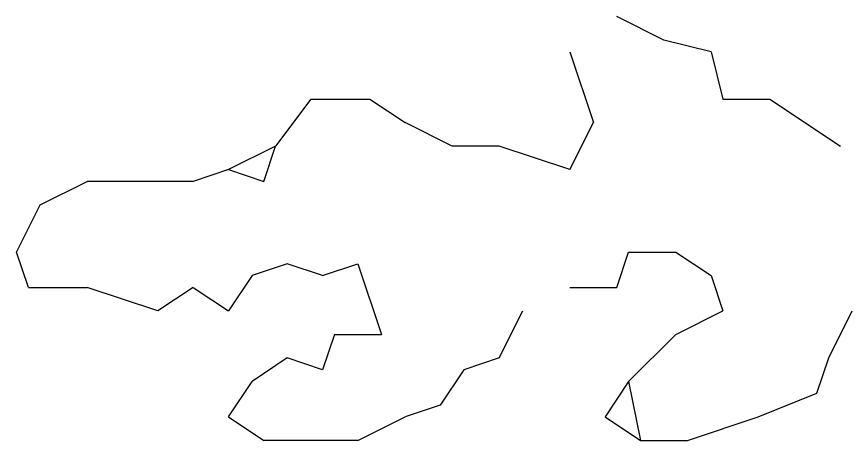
# Model space of a CAD drawing. Extents: x 15 to 2853, y 44 to 1438.
# Drawn here: x 949 to 1019.5, y 500 to 536 of the extents above; entities that cross this region are included whole.
import ezdxf

# ---------------------------------------------------------------- set-up
doc = ezdxf.new("R2010")
doc.units = 0
doc.layers.add('SKETCH', color=1, linetype='CONTINUOUS')

msp = doc.modelspace()

# ---------------------------------------------------------------- linework, layer by layer
at = {"layer": 'SKETCH'}
for p, q in [((1004, 534), (1000, 536)), ((1008, 533), (1004, 534)), ((996, 533), (998, 527)), ((1008, 533), (1009, 529)), ((974, 529), (971, 525)), ((974, 529), (979, 529)), ((979, 529), (982, 527)), ((1009, 529), (1013, 529)), ((1013, 529), (1019, 525)), ((986, 525), (982, 527)), ((996, 523), (998, 527)), ((971, 525), (967, 523)), ((970, 522), (971, 525)), ((990, 525), (986, 525)), ((996, 523), (990, 525)), ((967, 523), (964, 522)), ((967, 523), (970, 522)), ((951, 520), (955, 522)), ((964, 522), (955, 522)), ((949, 516), (951, 520)), ((950, 513), (949, 516)), ((1000, 513), (1001, 516)), ((1001, 516), (1005, 516)), ((1005, 516), (1008, 514)), ((972, 515), (969, 514)), ((975, 514), (972, 515)), ((975, 514), (978, 515)), ((978, 515), (980, 509)), ((969, 514), (967, 511)), ((1008, 514), (1009, 511)), ((950, 513), (955, 513)), ((961, 511), (955, 513)), ((964, 513), (961, 511)), ((964, 513), (967, 511)), ((996, 513), (1000, 513)), ((990, 507), (992, 511)), ((1005, 509), (1009, 511)), ((1018, 507), (1020, 511)), ((976, 509), (975, 506)), ((976, 509), (980, 509)), ((1005, 509), (1001, 505)), ((972, 507), (969, 505)), ((975, 506), (972, 507)), ((990, 507), (987, 506)), ((1017, 504), (1018, 507)), ((987, 506), (985, 503)), ((967, 502), (969, 505)), ((1001, 505), (999, 502)), ((1001, 505), (1002, 500)), ((1012, 502), (1017, 504)), ((985, 503), (982, 502)), ((967, 502), (970, 500)), ((978, 500), (982, 502)), ((999, 502), (1002, 500)), ((1006, 500), (1012, 502)), ((978, 500), (970, 500)), ((1002, 500), (1006, 500))]:
    msp.add_line(p, q, dxfattribs=at)

doc.saveas('drawing.dxf')
